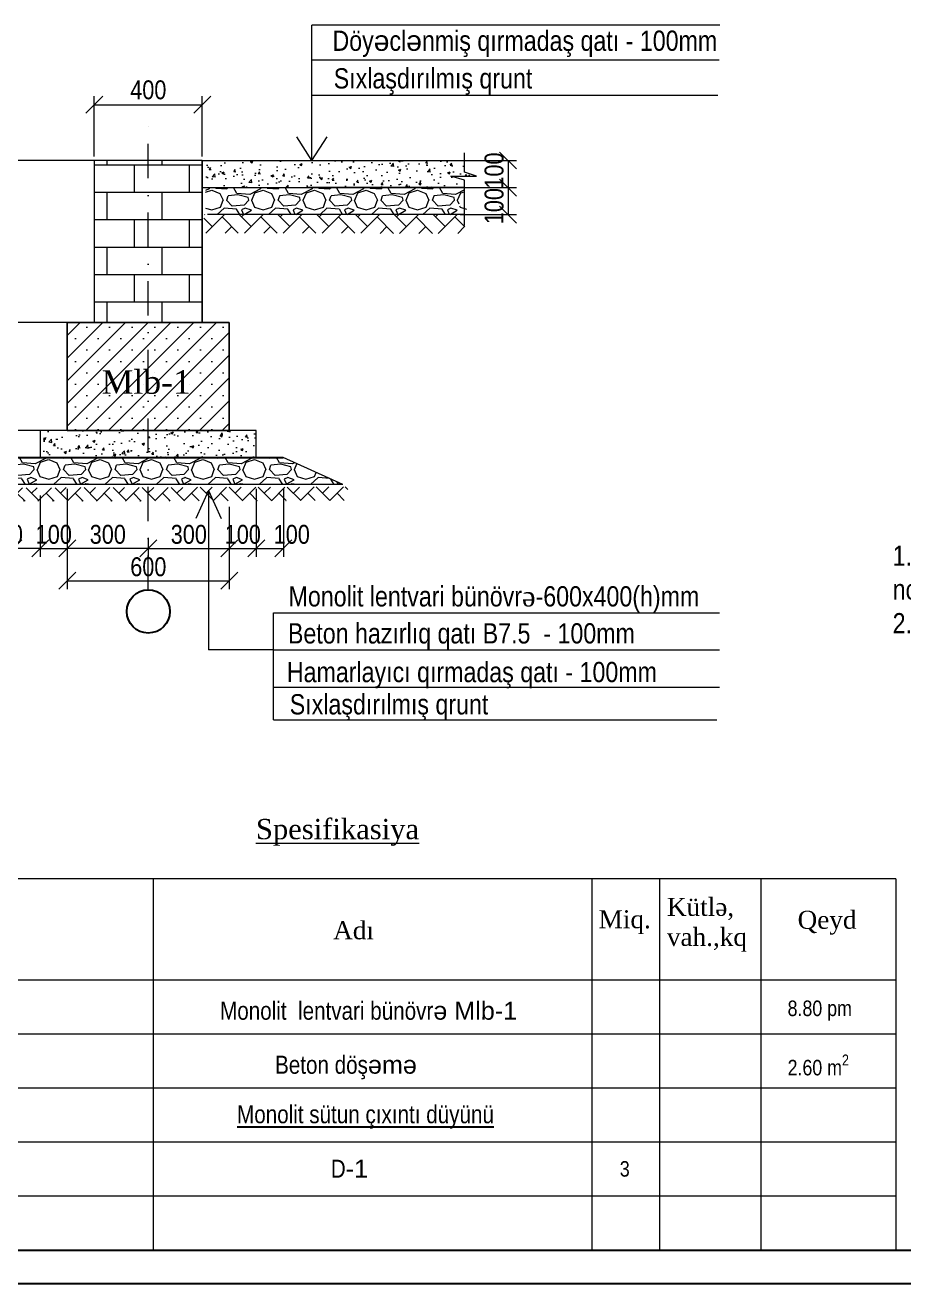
# Model space of a CAD drawing. Header units: millimetres. Extents: x 806395 to 1617731, y -246149 to 193681.
# Drawn here: x 1585116 to 1598131, y -59774 to -41129 of the extents above; entities that cross this region are included whole.
import ezdxf

# ---------------------------------------------------------------- set-up
doc = ezdxf.new("R2010")
doc.units = ezdxf.units.MM
doc.linetypes.add('DASHDOTX2', pattern=[50.8, 25.4, -12.7, 0, -12.7])
doc.layers.add('cedvel  0.09', color=7, linetype='Continuous', lineweight=13)
doc.layers.add('Ox xetti', color=7, linetype='Continuous')
doc.styles.add('sevda', font='times.ttf')
doc.styles.get("Standard").update_dxf_attribs({"font": 'times.ttf'})
doc.styles.add('style6', font='ARIALN.TTF', dxfattribs={"height": 300})
doc.styles.add('Times New  Roman', font='times.ttf')
doc.styles.add('yazitipi', font='ARIALN.TTF')
doc.dimstyles.new('sevda', dxfattribs={"dimscale": 100, "dimtxt": 2.8, "dimasz": 2.5, "dimexe": 1.25, "dimexo": 0.625, "dimtad": 1, "dimtxsty": 'yazitipi', "dimblk": 'OBLIQUE', "dimcen": 2.5, "dimclrd": 253, "dimclre": 253, "dimclrt": 73, "dimaunit": 1, "dimadec": 3, "dimazin": 0, "dimtfac": 1, "dimtmove": 1, "dimatfit": 3, "dimfxl": 1, "dimlwd": 9, "dimlwe": 9, "dimarcsym": 0})
pattern_1 = [(50, (808532.95, 2550902.1), (364.369338, -31.87817), [38.1, -419.1]), (355, (808532.95, 2550902.1), (-70.486843, 382.11369), [30.48, -335.28117]), (100.451445, (808563.3, 2550899.45), (293.882494, 350.235504), [32.38002, -356.18049]), (46.1842, (808532.95, 2551003.7), (542.15808, -84.084656), [57.15, -628.65]), (96.635558, (808578.1, 2550996.7), (474.80827, 494.85225), [48.57005, -534.27122]), (351.18415, (808532.95, 2551003.7), (474.80827, 494.85225), [45.71993, -502.91946]), (21, (808583.75, 2550978.3), (303.228783, -204.530396), [38.1, -419.1]), (326, (808583.75, 2550978.3), (123.604057, 368.37593), [30.48, -335.28]), (71.451445, (808609, 2550961.26), (426.83284, 163.84554), [32.38002, -356.179875]), (37.5, (808532.95, 2550902.1), (6.1772065, 169.110078), [0, -331.216, 0, -340.36, 0, -336.55]), (7.5, (808532.95, 2550902.1), (133.639325, 200.36115), [0, -194.056, 0, -323.596, 0, -128.27]), (327.5, (808419.66, 2550902.1), (271.18119, -11.457488), [0, -127, 0, -396.24, 0, -525.78]), (317.5, (808368.86, 2550902.1), (296.258363, 50.852982), [0, -165.1, 0, -263.144, 0, -373.38])]

# ---------------------------------------------------------------- blocks, each defined once
blk = doc.blocks.new('vververvg')
at = {"color": 0, "lineweight": 25, "ltscale": 15}
blk.add_line((1577821, -50106), (1617212, -50106), dxfattribs=at)
at = {"color": 0, "lineweight": 25}
blk.add_line((1617734, -50629), (1575731, -50629), dxfattribs=at)
blk = doc.blocks.new('_Oblique')
at = {"color": 0, "linetype": 'ByBlock', "lineweight": -2}
blk.add_line((-0.5, -0.5), (0.5, 0.5), dxfattribs=at)
blk = doc.blocks.new('*D332')
at = {"color": 253, "linetype": 'Continuous', "lineweight": 9, "transparency": 16777216}
for p, q in [((1591011, -43135), (1592393, -43135)), ((1592268, -43135), (1592268, -43535)), ((1591011, -43535), (1592393, -43535))]:
    blk.add_line(p, q, dxfattribs=at)
at = {"layer": 'Defpoints', "color": 0, "linetype": 'Continuous', "transparency": 16777216}
for p in [(1590948, -43135), (1590948, -43535), (1592268, -43535)]:
    blk.add_point(p, dxfattribs=at)
at = {"color": 253, "linetype": 'Continuous', "lineweight": 9, "transparency": 16777216, "xscale": 250, "yscale": 250, "zscale": 250}
for p, rotation in [((1592268, -43135), 90), ((1592268, -43535), 270)]:
    blk.add_blockref('_Oblique', p, dxfattribs=dict(at, rotation=rotation))
at = {"color": 73, "linetype": 'Continuous', "lineweight": 15, "transparency": 16777216, "insert": (1592063, -43283), "char_height": 280, "attachment_point": 5, "rotation": 90, "style": 'sevda'}
blk.add_mtext('{\\fArial Narrow|b0|i0|c238|p34;100}', dxfattribs=at)
blk = doc.blocks.new('*D333')
at = {"color": 253, "linetype": 'Continuous', "lineweight": 9, "transparency": 16777216}
for p, q in [((1591764, -43535), (1592393, -43535)), ((1592268, -43535), (1592268, -43935)), ((1591622, -43935), (1592393, -43935))]:
    blk.add_line(p, q, dxfattribs=at)
at = {"layer": 'Defpoints', "color": 0, "linetype": 'Continuous', "transparency": 16777216}
for p in [(1591702, -43535), (1591560, -43935), (1592268, -43935)]:
    blk.add_point(p, dxfattribs=at)
at = {"color": 253, "linetype": 'Continuous', "lineweight": 9, "transparency": 16777216, "xscale": 250, "yscale": 250, "zscale": 250}
for p, rotation in [((1592268, -43535), 90), ((1592268, -43935), 270)]:
    blk.add_blockref('_Oblique', p, dxfattribs=dict(at, rotation=rotation))
at = {"color": 73, "linetype": 'Continuous', "lineweight": 15, "transparency": 16777216, "insert": (1592063, -43810), "char_height": 280, "attachment_point": 5, "rotation": 90, "style": 'yazitipi'}
blk.add_mtext('100', dxfattribs=at)
blk = doc.blocks.new('*D334')
at = {"color": 253, "linetype": 'Continuous', "lineweight": 9, "transparency": 16777216}
for p, q in [((1585340, -48098), (1585340, -49005)), ((1585740, -48264), (1585740, -49005)), ((1585340, -48880), (1585740, -48880))]:
    blk.add_line(p, q, dxfattribs=at)
at = {"layer": 'Defpoints', "color": 0, "linetype": 'Continuous', "transparency": 16777216}
for p in [(1585340, -48035), (1585740, -48202), (1585740, -48880)]:
    blk.add_point(p, dxfattribs=at)
at = {"color": 253, "linetype": 'Continuous', "lineweight": 9, "transparency": 16777216, "xscale": 250, "yscale": 250, "zscale": 250, "rotation": 180}
blk.add_blockref('_Oblique', (1585340, -48880), dxfattribs=at)
at = {"color": 253, "linetype": 'Continuous', "lineweight": 9, "transparency": 16777216, "xscale": 250, "yscale": 250, "zscale": 250}
blk.add_blockref('_Oblique', (1585740, -48880), dxfattribs=at)
at = {"color": 73, "linetype": 'Continuous', "lineweight": 15, "transparency": 16777216, "insert": (1585540, -48674), "char_height": 280, "attachment_point": 5, "style": 'yazitipi'}
blk.add_mtext('100', dxfattribs=at)
blk = doc.blocks.new('*D335')
at = {"color": 253, "linetype": 'Continuous', "lineweight": 9, "transparency": 16777216}
for p, q in [((1585740, -47998), (1585740, -49005)), ((1586940, -48723), (1586940, -49005)), ((1586940, -48880), (1585740, -48880))]:
    blk.add_line(p, q, dxfattribs=at)
at = {"layer": 'Defpoints', "color": 0, "linetype": 'Continuous', "transparency": 16777216}
for p in [(1585740, -47935), (1586940, -48661), (1585740, -48880)]:
    blk.add_point(p, dxfattribs=at)
at = {"color": 253, "linetype": 'Continuous', "lineweight": 9, "transparency": 16777216, "xscale": 250, "yscale": 250, "zscale": 250, "rotation": 180}
blk.add_blockref('_Oblique', (1585740, -48880), dxfattribs=at)
at = {"color": 253, "linetype": 'Continuous', "lineweight": 9, "transparency": 16777216, "xscale": 250, "yscale": 250, "zscale": 250}
blk.add_blockref('_Oblique', (1586940, -48880), dxfattribs=at)
at = {"color": 73, "linetype": 'Continuous', "lineweight": 15, "transparency": 16777216, "insert": (1586340, -48674), "char_height": 280, "attachment_point": 5, "style": 'yazitipi'}
blk.add_mtext('300', dxfattribs=at)
blk = doc.blocks.new('*D336')
at = {"color": 253, "linetype": 'Continuous', "lineweight": 9, "transparency": 16777216}
for p, q in [((1588140, -48264), (1588140, -49005)), ((1586940, -48723), (1586940, -49005)), ((1586940, -48880), (1588140, -48880))]:
    blk.add_line(p, q, dxfattribs=at)
at = {"layer": 'Defpoints', "color": 0, "linetype": 'Continuous', "transparency": 16777216}
for p in [(1588140, -48202), (1586940, -48661), (1588140, -48880)]:
    blk.add_point(p, dxfattribs=at)
at = {"color": 253, "linetype": 'Continuous', "lineweight": 9, "transparency": 16777216, "xscale": 250, "yscale": 250, "zscale": 250, "rotation": 180}
blk.add_blockref('_Oblique', (1586940, -48880), dxfattribs=at)
at = {"color": 253, "linetype": 'Continuous', "lineweight": 9, "transparency": 16777216, "xscale": 250, "yscale": 250, "zscale": 250}
blk.add_blockref('_Oblique', (1588140, -48880), dxfattribs=at)
at = {"color": 73, "linetype": 'Continuous', "lineweight": 15, "transparency": 16777216, "insert": (1587540, -48674), "char_height": 280, "attachment_point": 5, "style": 'yazitipi'}
blk.add_mtext('300', dxfattribs=at)
blk = doc.blocks.new('*D337')
at = {"color": 253, "linetype": 'Continuous', "lineweight": 9, "transparency": 16777216}
for p, q in [((1588540, -47998), (1588540, -49005)), ((1588140, -48787), (1588140, -49005)), ((1588140, -48880), (1588540, -48880))]:
    blk.add_line(p, q, dxfattribs=at)
at = {"layer": 'Defpoints', "color": 0, "linetype": 'Continuous', "transparency": 16777216}
for p in [(1588540, -47935), (1588140, -48724), (1588540, -48880)]:
    blk.add_point(p, dxfattribs=at)
at = {"color": 253, "linetype": 'Continuous', "lineweight": 9, "transparency": 16777216, "xscale": 250, "yscale": 250, "zscale": 250, "rotation": 180}
blk.add_blockref('_Oblique', (1588140, -48880), dxfattribs=at)
at = {"color": 253, "linetype": 'Continuous', "lineweight": 9, "transparency": 16777216, "xscale": 250, "yscale": 250, "zscale": 250}
blk.add_blockref('_Oblique', (1588540, -48880), dxfattribs=at)
at = {"color": 73, "linetype": 'Continuous', "lineweight": 15, "transparency": 16777216, "insert": (1588340, -48674), "char_height": 280, "attachment_point": 5, "style": 'yazitipi'}
blk.add_mtext('100', dxfattribs=at)
blk = doc.blocks.new('*D338')
at = {"color": 253, "linetype": 'Continuous', "lineweight": 9, "transparency": 16777216}
for p, q in [((1588940, -47998), (1588940, -49005)), ((1588540, -48787), (1588540, -49005)), ((1588540, -48880), (1588940, -48880))]:
    blk.add_line(p, q, dxfattribs=at)
at = {"layer": 'Defpoints', "color": 0, "linetype": 'Continuous', "transparency": 16777216}
for p in [(1588940, -47935), (1588540, -48724), (1588940, -48880)]:
    blk.add_point(p, dxfattribs=at)
at = {"color": 253, "linetype": 'Continuous', "lineweight": 9, "transparency": 16777216, "xscale": 250, "yscale": 250, "zscale": 250, "rotation": 180}
blk.add_blockref('_Oblique', (1588540, -48880), dxfattribs=at)
at = {"color": 253, "linetype": 'Continuous', "lineweight": 9, "transparency": 16777216, "xscale": 250, "yscale": 250, "zscale": 250}
blk.add_blockref('_Oblique', (1588940, -48880), dxfattribs=at)
at = {"color": 73, "linetype": 'Continuous', "lineweight": 15, "transparency": 16777216, "insert": (1589065, -48674), "char_height": 280, "attachment_point": 5, "style": 'yazitipi'}
blk.add_mtext('100', dxfattribs=at)
blk = doc.blocks.new('*D339')
at = {"color": 253, "linetype": 'Continuous', "lineweight": 9, "transparency": 16777216}
for p, q in [((1584940, -47998), (1584940, -49005)), ((1585340, -48787), (1585340, -49005)), ((1585340, -48880), (1584940, -48880))]:
    blk.add_line(p, q, dxfattribs=at)
at = {"layer": 'Defpoints', "color": 0, "linetype": 'Continuous', "transparency": 16777216}
for p in [(1584940, -47935), (1585340, -48724), (1584940, -48880)]:
    blk.add_point(p, dxfattribs=at)
at = {"color": 253, "linetype": 'Continuous', "lineweight": 9, "transparency": 16777216, "xscale": 250, "yscale": 250, "zscale": 250, "rotation": 180}
blk.add_blockref('_Oblique', (1584940, -48880), dxfattribs=at)
at = {"color": 253, "linetype": 'Continuous', "lineweight": 9, "transparency": 16777216, "xscale": 250, "yscale": 250, "zscale": 250}
blk.add_blockref('_Oblique', (1585340, -48880), dxfattribs=at)
at = {"color": 73, "linetype": 'Continuous', "lineweight": 15, "transparency": 16777216, "insert": (1584815, -48674), "char_height": 280, "attachment_point": 5, "style": 'yazitipi'}
blk.add_mtext('100', dxfattribs=at)
blk = doc.blocks.new('*D341')
at = {"color": 253, "linetype": 'Continuous', "lineweight": 9, "transparency": 16777216}
for p, q in [((1585740, -48942), (1585740, -49484)), ((1588140, -48942), (1588140, -49484)), ((1585740, -49359), (1588140, -49359))]:
    blk.add_line(p, q, dxfattribs=at)
at = {"layer": 'Defpoints', "color": 0, "linetype": 'Continuous', "transparency": 16777216}
for p in [(1585740, -48880), (1588140, -48880), (1588140, -49359)]:
    blk.add_point(p, dxfattribs=at)
at = {"color": 253, "linetype": 'Continuous', "lineweight": 9, "transparency": 16777216, "xscale": 250, "yscale": 250, "zscale": 250, "rotation": 180}
blk.add_blockref('_Oblique', (1585740, -49359), dxfattribs=at)
at = {"color": 253, "linetype": 'Continuous', "lineweight": 9, "transparency": 16777216, "xscale": 250, "yscale": 250, "zscale": 250}
blk.add_blockref('_Oblique', (1588140, -49359), dxfattribs=at)
at = {"color": 73, "linetype": 'Continuous', "lineweight": 15, "transparency": 16777216, "insert": (1586940, -49154), "char_height": 280, "attachment_point": 5, "style": 'yazitipi'}
blk.add_mtext('600', dxfattribs=at)
blk = doc.blocks.new('*D342')
at = {"color": 253, "linetype": 'Continuous', "lineweight": 9, "transparency": 16777216}
for p, q in [((1586140, -43073), (1586140, -42183)), ((1586140, -42308), (1587740, -42308)), ((1587740, -43073), (1587740, -42183))]:
    blk.add_line(p, q, dxfattribs=at)
at = {"layer": 'Defpoints', "color": 0, "linetype": 'Continuous', "transparency": 16777216}
for p in [(1587740, -42308), (1586140, -43135), (1587740, -43135)]:
    blk.add_point(p, dxfattribs=at)
at = {"color": 253, "linetype": 'Continuous', "lineweight": 9, "transparency": 16777216, "xscale": 250, "yscale": 250, "zscale": 250, "rotation": 180}
blk.add_blockref('_Oblique', (1586140, -42308), dxfattribs=at)
at = {"color": 253, "linetype": 'Continuous', "lineweight": 9, "transparency": 16777216, "xscale": 250, "yscale": 250, "zscale": 250}
blk.add_blockref('_Oblique', (1587740, -42308), dxfattribs=at)
at = {"color": 73, "linetype": 'Continuous', "lineweight": 15, "transparency": 16777216, "insert": (1586940, -42089), "char_height": 280, "attachment_point": 5, "style": 'yazitipi'}
blk.add_mtext('400', dxfattribs=at)

msp = doc.modelspace()

# ---------------------------------------------------------------- hatches: boundary and pattern name
at = {"lineweight": 9, "ltscale": 5}
h = msp.add_hatch(dxfattribs=at)
h.set_pattern_fill('AR-B816', scale=2)
h.set_pattern_definition([(0, (-705358.6, -489018.32), (0, 406.4), []), (90, (-705358.6, -489018.32), (-406.4, 406.4), [406.4, -406.4])])
h.paths.add_polyline_path([(1586139.611, -45535.322), (1587739.611, -45535.322), (1587739.611, -43135.322), (1586139.611, -43135.322)])
at = {"lineweight": 15, "ltscale": 5}
h = msp.add_hatch(dxfattribs=at)
h.set_pattern_fill('AR-CONC', scale=2)
h.set_pattern_definition(pattern_1)
h.paths.add_polyline_path([(1591621.372, -43306.847), (1591621.372, -43133.628), (1587739.611, -43129.504), (1587739.611, -43529.504), (1591621.372, -43533.509), (1591621.372, -43424.783), (1591419.548, -43367.717), (1591802.772, -43367.717)])
h = msp.add_hatch(dxfattribs=at)
h.set_pattern_fill('AR-CONC', scale=2)
h.set_pattern_definition([(50, (808532.95, 2550902.1), (364.369338, -31.87817), [38.1, -419.1]), (355, (808532.95, 2550902.1), (-70.486843, 382.11369), [30.48, -335.28117]), (100.451445, (808563.3, 2550899.45), (293.882494, 350.235504), [32.38002, -356.18049]), (46.1842, (808532.95, 2551003.7), (542.15808, -84.084656), [57.15, -628.65]), (96.635558, (808578.1, 2550996.7), (474.80827, 494.85225), [48.57005, -534.27122]), (351.18415, (808532.95, 2551003.7), (474.80827, 494.85225), [45.71993, -502.91946]), (21, (808583.75, 2550978.3), (303.228783, -204.530396), [38.1, -419.1]), (326, (808583.75, 2550978.3), (123.604057, 368.37593), [30.48, -335.28]), (71.451445, (808609, 2550961.26), (426.83284, 163.84554), [32.38002, -356.179875]), (37.5, (808532.95, 2550902.1), (6.1772065, 169.110078), [0, -331.216, 0, -340.36, 0, -336.55]), (7.5, (808532.95, 2550902.1), (133.639325, 200.36115), [0, -194.056, 0, -323.596, 0, -128.27]), (327.5, (808419.66, 2550902.1), (271.18119, -11.457488), [0, -127, 0, -396.24, 0, -525.78]), (317.5, (808368.86, 2550902.1), (296.258363, 50.852982), [0, -165.1, 0, -263.144, 0, -373.38])])
h.paths.add_polyline_path([(1591621.372, -43306.847), (1591621.372, -43135.322), (1587739.611, -43135.322), (1587739.611, -43535.322), (1591621.372, -43535.204), (1591621.372, -43424.783), (1591419.548, -43367.717), (1591802.772, -43367.717)])
h = msp.add_hatch(dxfattribs=at)
h.set_pattern_fill('AR-CONC', scale=2)
h.set_pattern_definition(pattern_1)
h.paths.add_polyline_path([(1591621.372, -43306.847), (1591621.372, -43135.322), (1587739.611, -43135.322), (1587739.611, -43535.322), (1591621.372, -43535.204), (1591621.372, -43424.783), (1591419.548, -43367.717), (1591802.772, -43367.717)])
at = {"linetype": 'Continuous', "lineweight": 15}
h = msp.add_hatch(dxfattribs=at)
h.set_pattern_fill('GRAVEL', color=40, scale=30)
h.set_pattern_definition([(228.0127875, (-585562.73, -563408.745), (-6096.0000005, -6857.9999996), [102.51643, -10149.1451]), (184.969741, (-585631.31, -563484.945), (9143.9999964, 762.0000434), [175.92142, -17416.21467]), (132.510447, (-585806.57, -563500.185), (7620.0000032, -8381.9999971), [124.04446, -12280.41684]), (267.273689, (-586103.75, -563690.685), (762.0000016, 15239.9999999), [160.20136, -15859.93123]), (292.8336542, (-586111.37, -563850.705), (-3810.0000003, 9143.99999987), [157.0901, -15551.94232]), (357.273689, (-586050.41, -563995.485), (-15239.9999999, 762.0000016), [160.20136, -15859.93123]), (37.6942405, (-585890.39, -564003.105), (-9905.99999956, -7620.00000057), [211.8581, -20973.9346]), (72.2553284, (-585722.75, -563873.565), (5334.00000143, 16763.99999954), [200.01586, -19801.57698]), (121.4295656, (-585661.79, -563683.065), (-6096.00000086, 9905.99999947), [160.7439, -15913.6637]), (175.2363583, (-585745.61, -563545.905), (8381.9999999, -762.0000013), [183.51398, -8992.18108]), (222.3974378, (-585928.49, -563530.665), (-9143.9999997, -8382.00000032), [237.32338, -23495.03175]), (138.814075, (-585349.37, -563698.305), (-5333.9999997, 4572.0000004), [81.00136, -8019.16975]), (171.4692344, (-585410.33, -563644.965), (9906.00000027, -1523.9999983), [154.1046, -15256.3917]), (225, (-585562.73, -563622.1), (-1e-13, -762), [107.7628, -969.86793]), (203.1985905, (-585616.07, -563530.67), (3810, 1523.9999997), [58.0324, -5745.1867]), (291.8014095, (-585669.41, -563553.53), (-762, 2286), [82.06969, -4021.4259]), (30.9637565, (-585638.93, -563629.73), (2286, 1524), [133.2959, -4309.88945]), (161.565051, (-585524.63, -563561.15), (1524, -762), [96.38614, -2313.26944]), (16.3895403, (-586111.37, -563553.525), (7620, 2286), [135.0264, -13367.648]), (70.346176, (-585981.83, -563515.425), (-3048.0000003, -8381.9999999), [113.27968, -11214.6647]), (293.1985905, (-585524.63, -563408.75), (-1523.9999997, 3810), [116.06403, -5687.15508]), (343.6104597, (-585478.91, -563515.425), (-7620.0000002, 2285.9999995), [135.0264, -13367.648]), (339.443955, (-586111.37, -564025.965), (-3810, 1524), [130.21056, -6380.3203]), (294.7751406, (-585989.45, -564071.685), (-3810.0000045, 8381.999998), [109.10164, -10801.07801]), (66.8014095, (-585517.01, -564170.75), (1523.9999998, 3810), [116.06403, -5687.15508]), (17.3540246, (-585471.29, -564064.065), (-9905.9999998, -3048.0000006), [127.73482, -12645.7128]), (69.443955, (-585890.39, -564170.745), (-1524, -3810), [65.10528, -6445.42557]), (101.3099325, (-585562.73, -564170.75), (-762, 3048), [38.85438, -3846.5985]), (165.963757, (-585570.35, -564132.65), (2286, -762), [157.0901, -2984.71638]), (186.009006, (-585722.75, -564094.545), (7619.99999996, 762.0000004), [145.5801, -14412.40946]), (303.690068, (-585638.93, -563698.3), (-762, 1524), [109.89716, -2637.5329]), (353.1572266, (-585577.97, -563789.745), (12954.0000001, -1523.99999932), [191.86703, -18994.80272]), (60.945396, (-585387.47, -563812.605), (-3048, -5334), [78.45247, -7766.8177]), (90, (-585349.4, -563744), (-762, 762), [45.72, -716.28]), (120.2564372, (-585737.99, -564071.685), (3047.9999996, -5334.0000002), [105.8601, -10480.18223]), (48.0127875, (-585791.33, -563980.245), (6096.0000005, 6857.9999996), [205.03286, -10046.62866]), (0, (-585654.2, -563827.85), (762, 762), [198.12, -563.88]), (325.3048465, (-585456.05, -563827.845), (7620.0000029, -5333.9999959), [120.48287, -11927.79502]), (254.054604, (-585356.99, -563896.43), (-762, -3048), [110.94872, -5436.495]), (207.6459754, (-585387.47, -564003.105), (-14478.00000053, -7619.999999), [180.64353, -17883.73933]), (175.4260787, (-585547.49, -564086.925), (-9906, 762), [191.10884, -18919.75394])])
h.paths.add_polyline_path([(1587789.485, -43535.322), (1587789.485, -43935.247), (1591623.44, -43935.156), (1591658.526, -43835.288), (1591456.702, -43778.222), (1591802.772, -43767.717), (1591621.372, -43706.847), (1591621.372, -43535.322)])
at = {"lineweight": 15, "ltscale": 15}
h = msp.add_hatch(dxfattribs=at)
h.set_pattern_fill('AR-HBONE', color=4, scale=2)
h.set_pattern_definition([(45, (683683.62, 2748099.4), (3e-14, 287.368196), [609.6, -203.2]), (135, (683827.3, 2748243.08), (3e-14, 287.368196), [609.6, -203.2])])
edge = h.paths.add_edge_path()
edge.add_line((1591597.369, -43934.891), (1591645.341, -44214.891))
edge.add_line((1591619.636, -44214.51), (1587718.131, -44210.549))
edge.add_line((1587718.131, -44210.549), (1587774.586, -43935.322))
edge.add_line((1587774.586, -43935.322), (1591621.355, -43935.156))
at = {"lineweight": 15}
h = msp.add_hatch(dxfattribs=at)
h.set_pattern_fill('SACNCR', scale=100)
h.set_pattern_definition([(45, (-687435.73, -486590.85), (-168.379802, 168.379802), []), (45, (-687267.35, -486590.85), (-168.379802, 168.379802), [0, -238.125])])
h.paths.add_polyline_path([(1585739.611, -47135.322), (1588139.611, -47135.322), (1588139.611, -45535.322), (1585739.611, -45535.322)])
at = {"lineweight": 15, "ltscale": 5}
h = msp.add_hatch(dxfattribs=at)
h.set_pattern_fill('AR-CONC', scale=2)
h.set_pattern_definition([(50, (-659438.48, -565620.75), (364.369338, -31.87817), [38.1, -419.1]), (355, (-659438.5, -565620.75), (-70.48684, 382.11369), [30.48, -335.28117]), (100.451445, (-659408.12, -565623.4), (293.882494, 350.235504), [32.38002, -356.18049]), (46.1842, (-659438.5, -565519.15), (542.15808, -84.08466), [57.15, -628.65]), (96.635558, (-659393.3, -565526.15), (474.80827, 494.85225), [48.57005, -534.27122]), (351.18415, (-659438.5, -565519.15), (474.80827, 494.85225), [45.71993, -502.91946]), (21, (-659387.68, -565544.55), (303.228783, -204.530396), [38.1, -419.1]), (326, (-659387.7, -565544.55), (123.604057, 368.37593), [30.48, -335.28]), (71.451445, (-659362.4, -565561.6), (426.83284, 163.84554), [32.38002, -356.179875]), (37.5, (-659438.48, -565620.75), (6.1772065, 169.110078), [0, -331.216, 0, -340.36, 0, -336.55]), (7.5, (-659438.48, -565620.75), (133.639325, 200.36115), [0, -194.056, 0, -323.596, 0, -128.27]), (327.5, (-659551.77, -565620.75), (271.18119, -11.457488), [0, -127, 0, -396.24, 0, -525.78]), (317.5, (-659602.57, -565620.75), (296.258363, 50.852982), [0, -165.1, 0, -263.144, 0, -373.38])])
h.paths.add_polyline_path([(1585339.611, -47535.322), (1588539.611, -47535.322), (1588539.611, -47135.322), (1585339.611, -47135.322)])
at = {"lineweight": 15, "ltscale": 15}
h = msp.add_hatch(dxfattribs=at)
h.set_pattern_fill('GRAVEL', color=40, scale=30)
h.set_pattern_definition([(228.0127875, (252507.71, 716570.99), (-6096.0000005, -6857.9999996), [102.51643, -10149.1451]), (184.969741, (252439.128, 716494.792), (9143.9999964, 762.0000434), [175.9214, -17416.21467]), (132.510447, (252263.87, 716479.55), (7620.0000032, -8381.9999971), [124.04446, -12280.41684]), (267.273689, (251966.688, 716289.052), (762.0000016, 15239.9999999), [160.20136, -15859.93123]), (292.8336542, (251959.068, 716129.032), (-3810.0000003, 9143.9999999), [157.0901, -15551.94232]), (357.273689, (252020.028, 715984.252), (-15239.9999999, 762.0000016), [160.20136, -15859.93123]), (37.6942405, (252180.048, 715976.632), (-9905.99999956, -7620.00000057), [211.8581, -20973.9346]), (72.2553284, (252347.688, 716106.172), (5334.00000143, 16763.99999954), [200.01586, -19801.57698]), (121.4295656, (252408.648, 716296.672), (-6096.0000009, 9905.9999995), [160.7439, -15913.6637]), (175.2363583, (252324.83, 716433.83), (8382, -762.0000013), [183.514, -8992.1811]), (222.3974378, (252141.948, 716449.072), (-9143.9999997, -8382.0000003), [237.32338, -23495.03175]), (138.814075, (252721.07, 716281.43), (-5333.9999997, 4572.0000004), [81.00136, -8019.16975]), (171.4692344, (252660.108, 716334.772), (9906.0000003, -1523.9999983), [154.1046, -15256.3917]), (225, (252507.7, 716357.63), (-1e-13, -762), [107.7628, -969.86793]), (203.1985905, (252454.37, 716449.07), (3810, 1524), [58.0324, -5745.1867]), (291.80141, (252401.03, 716426.21), (-762, 2286), [82.0697, -4021.4259]), (30.963757, (252431.51, 716350.01), (2286, 1524), [133.2959, -4309.88945]), (161.565051, (252545.8, 716418.6), (1524, -762), [96.38614, -2313.26944]), (16.3895403, (251959.068, 716426.21), (7620, 2286), [135.0264, -13367.648]), (70.346176, (252088.61, 716464.31), (-3048.0000003, -8381.9999999), [113.2797, -11214.6647]), (293.1985905, (252545.81, 716570.99), (-1524, 3810), [116.06403, -5687.15508]), (343.6104597, (252591.528, 716464.31), (-7620.0000002, 2285.9999995), [135.0264, -13367.648]), (339.443955, (251959.07, 715953.77), (-3810, 1524), [130.21056, -6380.3203]), (294.7751406, (252080.99, 715908.05), (-3810.0000045, 8381.999998), [109.10164, -10801.078]), (66.8014095, (252553.43, 715808.99), (1524, 3810), [116.06403, -5687.15508]), (17.3540246, (252599.15, 715915.67), (-9905.9999998, -3048.0000006), [127.73482, -12645.7128]), (69.443955, (252180.05, 715808.99), (-1524, -3810), [65.10528, -6445.42557]), (101.309932, (252507.71, 715808.99), (-762, 3048), [38.85438, -3846.5985]), (165.963757, (252500.09, 715847.1), (2286, -762), [157.0901, -2984.71638]), (186.009006, (252347.688, 715885.192), (7620, 762.0000004), [145.5801, -14412.40946]), (303.690068, (252431.5, 716281.43), (-762, 1524), [109.89716, -2637.5329]), (353.1572266, (252492.468, 716189.992), (12954.0000001, -1523.9999993), [191.86703, -18994.80272]), (60.945396, (252682.97, 716167.13), (-3048, -5334), [78.45247, -7766.8177]), (90, (252721.1, 716235.7), (-762, 762), [45.72, -716.28]), (120.256437, (252332.45, 715908.05), (3047.9999996, -5334.0000002), [105.8601, -10480.18223]), (48.0127875, (252279.11, 715999.49), (6096.0000005, 6857.9999996), [205.03286, -10046.62866]), (0, (252416.3, 716151.9), (762, 762), [198.12, -563.88]), (325.3048465, (252614.39, 716151.89), (7620.0000029, -5333.9999959), [120.48287, -11927.795]), (254.054604, (252713.45, 716083.31), (-762, -3048), [110.94872, -5436.495]), (207.6459754, (252682.968, 715976.632), (-14478.0000005, -7619.999999), [180.64353, -17883.73933]), (175.4260787, (252522.948, 715892.812), (-9906, 762), [191.10884, -18919.75394])])
h.paths.add_polyline_path([(1588939.611, -47535.322), (1584939.611, -47535.322), (1584055.758, -47935.322), (1589823.463, -47935.322)])
h = msp.add_hatch(dxfattribs=at)
h.set_pattern_fill('AR-HBONE', color=256, scale=1.5, style=0)
h.set_pattern_definition([(45, (242481.55, -288374.63), (2e-14, 215.526147), [457.2, -152.4]), (135, (242589.31, -288266.87), (2e-14, 215.526147), [457.2, -152.4])])
h.paths.add_polyline_path([(1583895.146, -48185.795), (1589893.581, -48170.201), (1589893.592, -47969.331), (1583899.288, -47984.926)])

# ---------------------------------------------------------------- linework, layer by layer
at = {"color": 7, "lineweight": 15, "ltscale": 15}
for p, q in [((1589364.565, -43135.322), (1589364.565, -41129.43)), ((1595405.75, -41129.43), (1589364.565, -41129.43)), ((1595398.174, -41646.875), (1589364.565, -41646.875)), ((1595376.229, -42172.999), (1589364.565, -42172.999)), ((1588793.257, -49836.995), (1595400.373, -49836.995)), ((1588793.257, -50383.324), (1595400.373, -50383.324)), ((1588793.257, -50937.864), (1595400.373, -50937.864)), ((1588793.257, -51417.882), (1595363.331, -51417.882))]:
    msp.add_line(p, q, dxfattribs=at)
at = {"color": 7, "lineweight": 15}
for p, q in [((1589364.565, -43135.322), (1589140.293, -42784.501)), ((1589364.565, -43135.322), (1589588.837, -42784.501)), ((1588793.257, -51417.882), (1588793.257, -49836.995)), ((1588793.257, -50383.324), (1587832.317, -50383.324))]:
    msp.add_line(p, q, dxfattribs=at)
at = {"color": 7, "lineweight": 15, "ltscale": 5}
for p, q in [((1586139.611, -43135.322), (1583081.07, -43135.322)), ((1587739.611, -43135.322), (1587739.611, -45535.322)), ((1587739.611, -43135.322), (1591621.372, -43135.322)), ((1587739.611, -43535.322), (1591621.372, -43535.322)), ((1589406.261, -43535.322), (1591621.372, -43535.322)), ((1591559.585, -43535.226), (1591621.372, -43535.224)), ((1591559.585, -43935.226), (1591621.372, -43935.224)), ((1586939.611, -45535.322), (1583081.07, -45535.322)), ((1587213.172, -47135.322), (1582977.033, -47135.322)), ((1587320.964, -47439.77), (1587320.964, -47439.77))]:
    msp.add_line(p, q, dxfattribs=at)
at = {"color": 2, "linetype": 'Continuous', "lineweight": 15}
msp.add_line((1591621.372, -43935.322), (1587814.664, -43935.322), dxfattribs=at)
msp.add_line((1584939.611, -47535.322), (1588939.611, -47535.322))
at = {"linetype": 'Continuous', "lineweight": 15}
for q in [(1588939.611, -47535.322), (1584055.758, -47935.322)]:
    msp.add_line((1589823.463, -47935.322), q, dxfattribs=at)
at = {"lineweight": 15, "ltscale": 15}
for q in [(1587643.944, -48439.557), (1587832.317, -50383.324), (1588020.69, -48439.557)]:
    msp.add_line((1587832.317, -48023.581), q, dxfattribs=at)
at = {"lineweight": 20}
for p, q in [((1598012.036, -53774.435), (1579512.036, -53774.435)), ((1587012.036, -53774.435), (1587012.036, -59274.435)), ((1593512.036, -53774.435), (1593512.036, -59274.435)), ((1594512.036, -53774.435), (1594512.036, -59274.435)), ((1596012.036, -53774.435), (1596012.036, -59274.435)), ((1598012.036, -53774.435), (1598012.036, -59274.435)), ((1598012.036, -55274.435), (1579512.036, -55274.435)), ((1598012.036, -56074.435), (1579512.036, -56074.435))]:
    msp.add_line(p, q, dxfattribs=at)
at = {"color": 7, "lineweight": 15, "ltscale": 15}
msp.add_lwpolyline([(1591621.372, -44098.732), (1591621.372, -43424.783), (1591419.548, -43367.717), (1591802.772, -43367.717), (1591621.372, -43306.847), (1591621.372, -43018.39)], dxfattribs=at)
at = {"color": 5, "linetype": 'Continuous', "lineweight": 15}
msp.add_lwpolyline([(1587739.611, -43135.322), (1586139.611, -43135.322), (1586139.611, -45535.322), (1587739.611, -45535.322), (1587739.611, -43135.322)], dxfattribs=at)
at = {"color": 7, "lineweight": 15, "ltscale": 5}
msp.add_lwpolyline([(1591621.372, -43535.322), (1589287.401, -43535.322)], dxfattribs=at)
msp.add_lwpolyline([(1591621.372, -43535.322), (1589287.401, -43535.322)], dxfattribs=at)
msp.add_lwpolyline([(1585739.611, -47135.322), (1588139.611, -47135.322), (1588139.611, -45535.322), (1585739.611, -45535.322)], close=True, dxfattribs=at)
at = {"color": 140, "lineweight": 15, "ltscale": 5}
msp.add_lwpolyline([(1585739.611, -45535.322), (1588139.611, -45535.322), (1588139.611, -47135.322), (1585739.611, -47135.322)], close=True, dxfattribs=at)
at = {"color": 7, "linetype": 'Continuous', "lineweight": 15}
msp.add_lwpolyline([(1585339.611, -47535.322), (1588539.611, -47535.322), (1588539.611, -47135.322), (1585339.611, -47135.322)], close=True, dxfattribs=at)
msp.add_circle((1586939.611, -49814.06), 320)
at = {"layer": 'cedvel  0.09', "lineweight": 20}
for p, q in [((1598012.036, -56874.435), (1579512.036, -56874.435)), ((1598012.036, -57674.435), (1579512.036, -57674.435)), ((1598012.036, -58474.435), (1579512.036, -58474.435)), ((1598012.036, -59274.435), (1579512.036, -59274.435))]:
    msp.add_line(p, q, dxfattribs=at)
at = {"layer": 'Ox xetti', "color": 2, "linetype": 'DASHDOTX2', "lineweight": 15, "ltscale": 20}
msp.add_line((1586939.611, -49494.06), (1586939.611, -42535.111), dxfattribs=at)

# ---------------------------------------------------------------- block references
at = {"xscale": 0.9570719102914829, "yscale": 0.9570719102914829, "zscale": 0.9570719102914829}
msp.add_blockref('vververvg', (69423.823, -11319.303), dxfattribs=at)

# ---------------------------------------------------------------- texts
at = {"color": 0, "lineweight": 5, "ltscale": 15, "char_height": 300, "attachment_point": 3, "style": 'style6'}
for s, width, insert in [('{\\fArial Narrow|b0|i0|c238|p34;Döy\\fArial|b0|i0|c238|p34;ə\\fArial Narrow|b0|i0|c238|p34;cl\\fArial|b0|i0|c238|p34;ə\\fArial Narrow|b0|i0|c238|p34;nmiş qırmadaş qatı - 100mm }', 8843.03145, (1595366.869, -41209.642)), ('{\\fArial Narrow|b0|i0|c238|p34;Sıxlaşdırılmış qrunt}', 6831.0633, (1592628.045, -41767.277)), ('{\\fArial Narrow|b0|i0|c238|p34;Monolit lentvari bünövr\\fTimes New Roman|b0|i0|c238|p23;ə\\fArial Narrow|b0|i0|c238|p34;-600x400(h)mm}', 7161.70031, (1595101.611, -49440.443)), ('{\\fArial Narrow|b0|i0|c238|p34;Beton hazırlıq qatı B7.5  - 100mm}', 6266.63497, (1594147.059, -49988.845)), ('{\\fArial Narrow|b0|i0|c238|p34;Sıxlaşdırılmış qrunt}', 6831.0633, (1591976.406, -51039.379))]:
    msp.add_mtext_dynamic_manual_height_columns(s, width=width, gutter_width=1000, heights=[0], dxfattribs=dict(at, insert=insert))
at = {"color": 20, "lineweight": 40, "insert": (1587569.747, -46240.182), "char_height": 350, "width": 7158.36605, "attachment_point": 3}
msp.add_mtext('{\\fTimes New Roman|b0|i0|c238|p18;Mlb-1}', dxfattribs=at)
at = {"color": 7, "ltscale": 15, "attachment_point": 1, "style": 'style6'}
for s, insert, char_height, width in [('{\\fArial Narrow|b0|i0|c238|p34;\\C256; \\P1.İ\\fArial Narrow|b0|i0|c204|p34;stehsalat \\fArial Narrow|b0|i0|c238|p34;iş\\fArial Narrow|b0|i0|c204|p34;l\\fTimes New Roman|b0|i0|c204|p18;ə\\fArial Narrow|b0|i0|c204|p34;r\\fArial Narrow|b0|i0|c238|p34;i\\fArial Narrow|b0|i0|c204|p34; yer\\fArial Narrow|b0|i0|c238|p34;i\\fArial Narrow|b0|i0|c204|p34;n\\fTimes New Roman|b0|i0|c204|p18;ə\\fArial Narrow|b0|i0|c204|p34; yet\\fArial Narrow|b0|i0|c238|p34;i\\fArial Narrow|b0|i0|c204|p34;r\\fArial Narrow|b0|i0|c238|p34;i\\fArial Narrow|b0|i0|c204|p34;l\\fTimes New Roman|b0|i0|c204|p18;ə\\fArial Narrow|b0|i0|c204|p34;rk\\fTimes New Roman|b0|i0|c204|p18;ə\\fArial Narrow|b0|i0|c204|p34;n :\\fArial Narrow|b0|i0|c238|p34; \\fArial Narrow|b0|i0|c204|p34;AzDTN 2.3-1 "СНиП III -4 -80",\\fArial Narrow|b0|i0|c238|p34; \\fArial Narrow|b0|i0|c204|p34;"СНиП 3.02.01 -87","СНиП 3,03,01 -87" t\\fArial Narrow|b0|i0|c238|p34;i\\fArial Narrow|b0|i0|c204|p34;k\\fArial Narrow|b0|i0|c238|p34;i\\fArial Narrow|b0|i0|c204|p34;nt\\fArial Narrow|b0|i0|c238|p34;i\\fArial Narrow|b0|i0|c204|p34; \\fArial Narrow|b0|i0|c238|p34; \\fArial Narrow|b0|i0|c204|p34;normalar\\fArial Narrow|b0|i0|c238|p34;ı\\fArial Narrow|b0|i0|c204|p34;n\\fArial Narrow|b0|i0|c238|p34;ı\\fArial Narrow|b0|i0|c204|p34;n t\\fTimes New Roman|b0|i0|c204|p18;ə\\fArial Narrow|b0|i0|c204|p34;l\\fTimes New Roman|b0|i0|c204|p18;ə\\fArial Narrow|b0|i0|c204|p34;bl\\fTimes New Roman|b0|i0|c204|p18;ə\\fArial Narrow|b0|i0|c238|p34;ri\\fArial Narrow|b0|i0|c204|p34;n\\fTimes New Roman|b0|i0|c204|p18;ə\\fArial Narrow|b0|i0|c204|p34; r\\fArial Narrow|b0|i0|c238|p34;i\\fArial Narrow|b0|i0|c204|p34;ay\\fTimes New Roman|b0|i0|c204|p18;ə\\fArial Narrow|b0|i0|c204|p34;t olunmal\\fArial Narrow|b0|i0|c238|p34;ı\\fArial Narrow|b0|i0|c204|p34;d\\fArial Narrow|b0|i0|c238|p34;ı\\fArial Narrow|b0|i0|c204|p34;r . \\fArial Narrow|b0|i0|c238|p34;\\C7;\\P2.Armaturlar A240 v\\fTimes New Roman|b0|i0|c238|p18;ə\\fArial Narrow|b0|i0|c238|p34; A500C sinifli, beton "B20","B25" markalı q\\fTimes New Roman|b0|i0|c238|p18;ə\\fArial Narrow|b0|i0|c238|p34;bul olunmuşdur.\\P \\C256;                           Havanın xarici hesabi temperaturu    -         -8°C\\P                            İqlim ş\\fTimes New Roman|b0|i0|c204|p18;ə\\fArial Narrow|b0|i0|c238|p34;raiti rayonu                             -         \\fArial Narrow|b0|i0|c204|p34;I\\fArial Narrow|b0|i0|c238|p34;V\\fArial Narrow|b0|i0|c204|p34; \\fArial Narrow|b0|i0|c238|p34;B \\P                            Qar örtüyü\\fArial Narrow|b0|i0|c204|p34;                                          \\fArial Narrow|b0|i0|c238|p34;-\\fArial Narrow|b0|i0|c204|p34;    \\C2;   \\fArial Narrow|b0|i0|c238|p34;  \\C7;12\\C0;0\\fArial Narrow|b0|i0|c204|p34; kq/\\fArial Narrow|b0|i0|c238|p34;m\\fArial Narrow|b0|i0|c204|p34;²\\fArial Narrow|b0|i0|c238|p34;\\C256; \\fArial Narrow|b0|i0|c204|p34;(II -\\fArial Narrow|b0|i0|c238|p34; \\fArial Narrow|b0|i0|c204|p34;rayon )\\fArial Narrow|b0|i0|c238|p34;\\P                            Kül\\fTimes New Roman|b0|i0|c204|p18;ə\\fArial Narrow|b0|i0|c238|p34;k t\\fTimes New Roman|b0|i0|c204|p18;ə\\fArial Narrow|b0|i0|c238|p34;zyiqi                                       -\\C2;         \\C0;60 kq/m\\fArial Narrow|b0|i0|c204|p34;²\\C2;   \\C0;( \\fArial Narrow|b0|i0|c238|p34;V\\fArial Narrow|b0|i0|c204|p34; -\\fArial Narrow|b0|i0|c238|p34; rayon )}', (1597965.381, -48338.249), 300, 18244.84952), ('{\\fArial Narrow|b0|i0|c238|p34; Monolit  lentvari bünövr\\fArial|b0|i0|c238|p34;ə Mlb-1}', (1587918.252, -55595.649), 266.6691, 5154.86996), ('{\\fArial Narrow|b0|i0|c238|p34;8.80 pm}', (1596409.656, -55578.092), 230.04079, 3624.06988), ('{\\fArial Narrow|b0|i0|c238|p34;Beton döş\\fArial|b0|i0|c238|p34;əmə}', (1588817.11, -56395.649), 266.6691, 5154.86996), ('\\A1;{\\fArial Narrow|b0|i0|c238|p34;2.60 m\\H0.7x;\\S2^ ;}', (1596409.656, -56378.092), 230.04079, 3624.06988), ('{\\fArial Narrow|b0|i0|c238|p34;\\LMonolit sütun çıxıntı düyünü}', (1588254.688, -57128.92), 266.6691, 5154.86996), ('{\\fArial Narrow|b0|i0|c238|p34;D\\fArial|b0|i0|c238|p34;-1}', (1589643.381, -57935.785), 266.6691, 5154.86996), ('{\\fArial Narrow|b0|i0|c238|p34;3}', (1593923.963, -57956.542), 230.04079, 3624.06988)]:
    msp.add_mtext(s, dxfattribs=dict(at, insert=insert, char_height=char_height, width=width))
at = {"color": 0, "lineweight": 5, "ltscale": 15, "insert": (1594474.05, -50561.734), "char_height": 300, "width": 6266.63497, "attachment_point": 3, "style": 'style6'}
msp.add_mtext('{\\fArial Narrow|b0|i0|c238|p34;Hamarlayıcı qırmadaş qatı - 100mm}', dxfattribs=at)
at = {"color": 7, "lineweight": 5, "ltscale": 15, "attachment_point": 1, "style": 'Times New  Roman'}
for s, insert, char_height in [('{\\fTimes New Roman|b0|i0|c238|p18;\\LSpesifikasiya}', (1588533.764, -52887.698), 300), ('{\\fTimes New Roman|b0|i0|c238|p18;Kütlə,\\Pvah.,kq}', (1594621.721, -54057.429), 266.6691), ('{\\fTimes New Roman|b0|i0|c238|p18;Miq.}', (1593611.435, -54240.226), 266.6691), ('{\\fTimes New Roman|b0|i0|c238|p18;Qeyd}', (1596557.892, -54248.328), 266.6691), ('{\\fTimes New Roman|b0|i0|c238|p18;Adı}', (1589677.753, -54403.993), 266.6691)]:
    msp.add_mtext_dynamic_manual_height_columns(s, width=1101.6927, gutter_width=3519.666, heights=[0], dxfattribs=dict(at, insert=insert, char_height=char_height))

# ---------------------------------------------------------------- dimensions: what is measured, and where the dimension line sits
at = {"color": 7, "linetype": 'Continuous', "lineweight": 15}
for base, p1, p2, picture, middle in [((1587739.611, -42308.415), (1586139.611, -43135.322), (1587739.611, -43135.322), '*D342', (1586939.611, -42294.571)), ((1584939.611, -48879.526), (1585339.611, -48724.298), (1584939.611, -47935.322), '*D339', (1584814.611, -48879.526)), ((1585739.611, -48879.526), (1585339.611, -48035.322), (1585739.611, -48201.562), '*D334', (1585539.611, -48879.526)), ((1585739.611, -48879.526), (1586939.611, -48660.731), (1585739.611, -47935.322), '*D335', (1586339.611, -48879.526)), ((1588139.611, -48879.526), (1586939.611, -48660.731), (1588139.611, -48201.562), '*D336', (1587539.611, -48879.526)), ((1588139.611, -49359.029), (1585739.611, -48879.526), (1588139.611, -48879.526), '*D341', (1586939.611, -49359.029))]:
    dim = msp.add_linear_dim(base=base, p1=p1, p2=p2, dimstyle='sevda', override={"dimlfac": 0.25}, dxfattribs=at)
    dim.commit()
    dim.dimension.update_dxf_attribs({"geometry": picture, "text_midpoint": middle, "dimtype": 160})
dim = msp.add_linear_dim(base=(1592268.029, -43535.322), p1=(1590948.353, -43135.322), p2=(1590948.353, -43535.322), angle=90, text='{\\fArial Narrow|b0|i0|c238|p34;100}', dimstyle='sevda', override={"dimlfac": 0.25, "dimtxsty": 'sevda'}, dxfattribs=at)
dim.commit()
dim.dimension.update_dxf_attribs({"geometry": '*D332', "text_midpoint": (1592268.029, -43283.383), "dimtype": 160})
for base, p1, p2, angle, picture, middle in [((1592268.029, -43935.322), (1591701.941, -43535.322), (1591559.867, -43935.322), 90, '*D333', (1592268.029, -43810.322)), ((1588539.611, -48879.526), (1588139.611, -48724.298), (1588539.611, -47935.322), 180, '*D337', (1588339.611, -48879.526)), ((1588939.611, -48879.526), (1588539.611, -48724.298), (1588939.611, -47935.322), 180, '*D338', (1589064.611, -48879.526))]:
    dim = msp.add_linear_dim(base=base, p1=p1, p2=p2, angle=angle, dimstyle='sevda', override={"dimlfac": 0.25}, dxfattribs=at)
    dim.commit()
    dim.dimension.update_dxf_attribs({"geometry": picture, "text_midpoint": middle, "dimtype": 160})

doc.saveas('drawing.dxf')
